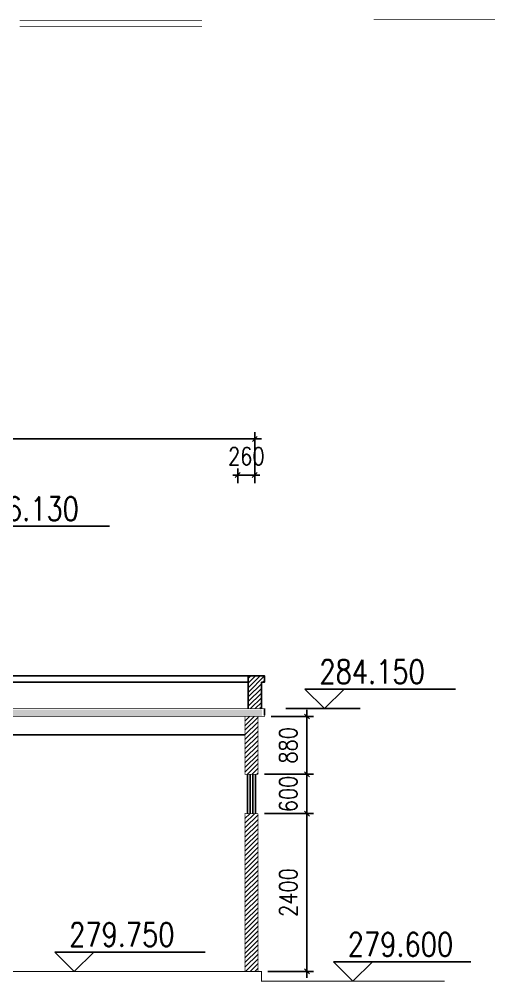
# Model space of a CAD drawing. Extents: x 249174 to 363784, y -3149 to 82603.
# Drawn here: x 326295 to 333442, y 26256 to 40903 of the extents above; entities that cross this region are included whole.
import ezdxf

# ---------------------------------------------------------------- set-up
doc = ezdxf.new("R2010")
doc.units = 0
doc.header["$LTSCALE"] = 1000
doc.header["$MEASUREMENT"] = 0
doc.linetypes.add('DOTE', pattern=[2.42, 2, -0.2, 0.02, -0.2])
doc.layers.get('0').update_dxf_attribs({"linetype": 'CONTINUOUS'})
doc.layers.get('DEFPOINTS').update_dxf_attribs({"color": 6, "linetype": 'CONTINUOUS'})
for name, color, linetype in [('111', 4, 'CONTINUOUS'), ('3', 84, 'CONTINUOUS'), ('DIM', 3, 'CONTINUOUS'), ('DOTE', 4, 'DOTE'), ('LAYER7', 8, 'CONTINUOUS'), ('LAYER8', 84, 'CONTINUOUS'), ('PUB_TEXT', 7, 'CONTINUOUS')]:
    doc.layers.add(name, color=color, linetype=linetype)
doc.styles.add('DIM_FONT', font='SIMPLEX', dxfattribs={"width": 0.8})
doc.dimstyles.new('DIMN', dxfattribs={"dimtxt": 300, "dimasz": 1, "dimexe": 250, "dimexo": 300, "dimgap": 150, "dimtad": 1, "dimdec": 0, "dimzin": 0, "dimtxsty": 'DIM_FONT', "dimblk": '_DIMX', "dimblk1": '_DIMX', "dimblk2": '_DIMX', "dimcen": 100, "dimdle": 250, "dimclrd": 3, "dimclre": 3, "dimclrt": 7, "dimazin": 3, "dimtfac": 1, "dimtdec": 0, "dimtix": 1, "dimtmove": 0, "dimatfit": 3, "dimtolj": 1, "dimtzin": 0})
doc.dimstyles.new('NORMAL', dxfattribs={"dimtxt": 200, "dimasz": 1, "dimexe": 250, "dimexo": 300, "dimgap": 150, "dimtad": 1, "dimdec": 0, "dimzin": 0, "dimtxsty": 'DIM_FONT', "dimblk": '_DIMX', "dimblk1": '_DIMX', "dimblk2": '_DIMX', "dimsah": 1, "dimcen": 100, "dimdle": 250, "dimclrd": 3, "dimclre": 3, "dimclrt": 7, "dimazin": 3, "dimtfac": 1, "dimtdec": 0, "dimtix": 1, "dimtmove": 0, "dimatfit": 3, "dimtolj": 1, "dimtzin": 0})

# ---------------------------------------------------------------- blocks, each defined once
blk = doc.blocks.new('_OBLIQUE')
at = {"color": 0, "linetype": 'BYBLOCK'}
blk.add_line((-0.5, -0.5), (0.5, 0.5), dxfattribs=at)
blk = doc.blocks.new('*D95')
at = {"color": 3, "linetype": 'BYBLOCK'}
for p, q in [((291036, -62368), (300436, -62368)), ((291136, -62940), (291136, -62268)), ((300336, -62940), (300336, -62268))]:
    blk.add_line(p, q, dxfattribs=at)
at = {"layer": 'DEFPOINTS', "color": 0, "linetype": 'BYBLOCK'}
for p in [(300336, -62368), (291136, -63040), (300336, -63040)]:
    blk.add_point(p, dxfattribs=at)
at = {"color": 3, "linetype": 'BYBLOCK', "xscale": 75, "yscale": 75, "zscale": 75, "rotation": 180}
blk.add_blockref('_OBLIQUE', (291136, -62368), dxfattribs=at)
at = {"color": 3, "linetype": 'BYBLOCK', "xscale": 75, "yscale": 75, "zscale": 75}
blk.add_blockref('_OBLIQUE', (300336, -62368), dxfattribs=at)
at = {"color": 7, "linetype": 'BYBLOCK', "insert": (295736, -62083), "char_height": 270, "attachment_point": 5, "style": 'DIM_FONT'}
blk.add_mtext('\\A1;9360', dxfattribs=at)
blk = doc.blocks.new('_DIMX')
blk.add_line((-150, 0), (150, 0))
at = {"const_width": 50}
blk.add_lwpolyline([(-70, -70), (70, 70)], dxfattribs=at)
blk = doc.blocks.new('*D94')
at = {"color": 3, "linetype": 'BYBLOCK'}
for p, q in [((293605, -80982), (293605, -80760)), ((293864, -80982), (293864, -80760)), ((293605, -80860), (293530, -80860)), ((293605, -80860), (293864, -80860)), ((293864, -80860), (293939, -80860))]:
    blk.add_line(p, q, dxfattribs=at)
at = {"layer": 'DEFPOINTS', "color": 0, "linetype": 'BYBLOCK'}
for p in [(293864, -80860), (293605, -81082), (293864, -81082)]:
    blk.add_point(p, dxfattribs=at)
at = {"color": 3, "linetype": 'BYBLOCK', "xscale": 75, "yscale": 75, "zscale": 75}
blk.add_blockref('_OBLIQUE', (293605, -80860), dxfattribs=at)
at = {"color": 3, "linetype": 'BYBLOCK', "xscale": 75, "yscale": 75, "zscale": 75, "rotation": 180}
blk.add_blockref('_OBLIQUE', (293864, -80860), dxfattribs=at)
at = {"color": 7, "linetype": 'BYBLOCK', "insert": (293735, -80575), "char_height": 270, "attachment_point": 5, "style": 'DIM_FONT'}
blk.add_mtext('\\A1;260', dxfattribs=at)
blk = doc.blocks.new('*D226')
at = {"color": 3, "linetype": 'BYBLOCK'}
for p, q in [((301130, -66492), (301130, -67571)), ((300586, -66592), (301230, -66592)), ((300486, -67471), (301230, -67471))]:
    blk.add_line(p, q, dxfattribs=at)
at = {"layer": 'DEFPOINTS', "color": 0, "linetype": 'BYBLOCK'}
for p in [(300486, -66592), (300386, -67471), (301130, -67471)]:
    blk.add_point(p, dxfattribs=at)
at = {"color": 3, "linetype": 'BYBLOCK', "xscale": 75, "yscale": 75, "zscale": 75}
for p, rotation in [((301130, -66592), 90), ((301130, -67471), 270)]:
    blk.add_blockref('_OBLIQUE', p, dxfattribs=dict(at, rotation=rotation))
at = {"color": 7, "linetype": 'BYBLOCK', "insert": (300845, -67032), "char_height": 270, "attachment_point": 5, "rotation": 90, "style": 'DIM_FONT'}
blk.add_mtext('\\A1;880', dxfattribs=at)
blk = doc.blocks.new('*D224')
at = {"color": 3, "linetype": 'BYBLOCK'}
for p, q in [((300486, -67471), (301230, -67471)), ((301130, -67471), (301130, -67396)), ((301130, -67471), (301130, -68071)), ((300486, -68071), (301230, -68071)), ((301130, -68071), (301130, -68146))]:
    blk.add_line(p, q, dxfattribs=at)
at = {"layer": 'DEFPOINTS', "color": 0, "linetype": 'BYBLOCK'}
for p in [(300386, -67471), (300386, -68071), (301130, -68071)]:
    blk.add_point(p, dxfattribs=at)
at = {"color": 3, "linetype": 'BYBLOCK', "xscale": 75, "yscale": 75, "zscale": 75}
for p, rotation in [((301130, -67471), 270), ((301130, -68071), 90)]:
    blk.add_blockref('_OBLIQUE', p, dxfattribs=dict(at, rotation=rotation))
at = {"color": 7, "linetype": 'BYBLOCK', "insert": (300845, -67771), "char_height": 270, "attachment_point": 5, "rotation": 90, "style": 'DIM_FONT'}
blk.add_mtext('\\A1;600', dxfattribs=at)
blk = doc.blocks.new('*D225')
at = {"color": 3, "linetype": 'BYBLOCK'}
for p, q in [((300486, -68071), (301230, -68071)), ((301130, -67971), (301130, -70571)), ((300536, -70471), (301230, -70471))]:
    blk.add_line(p, q, dxfattribs=at)
at = {"layer": 'DEFPOINTS', "color": 0, "linetype": 'BYBLOCK'}
for p in [(300386, -68071), (300436, -70471), (301130, -70471)]:
    blk.add_point(p, dxfattribs=at)
at = {"color": 3, "linetype": 'BYBLOCK', "xscale": 75, "yscale": 75, "zscale": 75}
for p, rotation in [((301130, -68071), 90), ((301130, -70471), 270)]:
    blk.add_blockref('_OBLIQUE', p, dxfattribs=dict(at, rotation=rotation))
at = {"color": 7, "linetype": 'BYBLOCK', "insert": (300845, -69271), "char_height": 270, "attachment_point": 5, "rotation": 90, "style": 'DIM_FONT'}
blk.add_mtext('\\A1;2400', dxfattribs=at)

msp = doc.modelspace()

# ---------------------------------------------------------------- hatches: boundary and pattern name
at = {"layer": 'LAYER7', "linetype": 'BYBLOCK'}
h = msp.add_hatch(dxfattribs=at)
h.set_pattern_fill('ANSI31', color=256, scale=400, style=0)
h.set_pattern_definition([(45, (89996.225, 25211.465), (-35.355339, 35.355339), [])])
h.paths.add_polyline_path([(329980.3, 30813.8), (330030.3, 30813.8), (330030.3, 30913.8), (329780.3, 30913.8), (329780.3, 30413.8), (329980.3, 30413.8)])
h = msp.add_hatch(dxfattribs=at)
h.set_pattern_fill('AN31C', color=256, scale=300, style=0)
h.set_pattern_definition([(45, (36016.38, 114827.36), (-42.426407, 42.426407), []), (50, (36016.38, 114827.36), (215.17805, -18.82564), [22.5, -247.5]), (355, (36016.38, 114827.36), (-41.6254, 225.65764), [18, -198]), (100.4514, (36034.31, 114825.8), (173.55281, 206.83186), [19.12206, -210.34263]), (46.1842, (36016.38, 114887.36), (320.17231, -49.6557), [33.75, -371.25]), (96.6356, (36043.06, 114883.22), (280.3988, 292.23536), [28.6831, -315.5139]), (351.1842, (36016.38, 114887.36), (280.3986, 292.23558), [27, -297]), (21, (36046.38, 114872.36), (179.07212, -120.78567), [22.5, -247.5]), (326, (36046.38, 114872.36), (72.9946, 217.54501), [18, -198]), (71.4514, (36061.3, 114862.3), (252.06679, 96.75915), [19.12206, -210.34263]), (37.5, (36016.38, 114827.36), (3.647957, 99.868156), [0, -195.6, 0, -201, 0, -198.75]), (7.5, (36016.38, 114827.36), (78.92086, 118.323514), [0, -114.6, 0, -191.1, 0, -75.75]), (327.5, (35949.48, 114827.36), (160.14673, -6.766462), [0, -75, 0, -234, 0, -310.5]), (317.5, (35919.48, 114827.36), (174.95585, 30.031495), [0, -97.5, 0, -155.4, 0, -220.5])])
h.paths.add_polyline_path([(323039.9, 30398.7), (320690.9, 30398.7), (320690.9, 30298.7), (323039.9, 30298.7), (329990.9, 30298.7), (329990.9, 30398.7)])
h = msp.add_hatch(dxfattribs=at)
h.set_pattern_fill('ANSI31', color=256, scale=400, style=0)
h.set_pattern_definition([(45, (29544.456, 96885.15), (-35.355339, 35.355339), [])])
h.paths.add_polyline_path([(329930.3, 30293.8), (329730.3, 30293.8), (329730.3, 29413.8), (329930.3, 29413.8)])
h.paths.add_polyline_path([(329930.3, 28813.8), (329730.3, 28813.8), (329730.3, 26413.8), (329930.3, 26413.8)])

# ---------------------------------------------------------------- linework, layer by layer
at = {"layer": '111', "linetype": 'BYBLOCK'}
for p, q in [((329770.3, 29413.8), (329770.3, 28813.8)), ((329810.3, 29413.8), (329810.3, 28813.8)), ((329850.3, 29413.8), (329850.3, 28813.8)), ((329890.3, 28813.8), (329890.3, 29413.8))]:
    msp.add_line(p, q, dxfattribs=at)
for points, const_width in [([(320730.3, 30913.8), (320930.3, 30913.8), (320930.3, 30413.8), (329780.3, 30413.8), (329780.3, 30913.8), (330030.3, 30913.8), (330030.3, 30813.8), (329980.3, 30813.8), (329980.3, 30413.8), (330030.3, 30413.8), (330030.3, 30293.4), (329930.3, 30293.8), (329930.3, 29413.8)], 10), ([(329930.3, 30293.8), (320730.3, 30293.8)], 10), ([(329930.3, 29413.8), (329730.3, 29413.8), (329730.3, 30293.8)], 10), ([(329730.3, 26413.8), (329730.3, 28813.8), (329930.3, 28813.8)], 10), ([(329930.3, 28813.8), (329930.3, 26413.8), (329930.3, 26413.8), (329930.3, 26413.8)], 10), ([(332768.9, 26263.8), (329980.3, 26263.8), (329980.3, 26413.8), (318930.3, 26413.8), (318930.3, 26413.8), (318932.7, 26263.8), (318932.7, 26263.8), (318932.7, 26263.8), (318932.7, 26263.8), (317996, 26263.8)], 15)]:
    msp.add_lwpolyline(points, dxfattribs=dict(at, const_width=const_width))
at = {"layer": '3'}
for p, q in [((327667.9, 33187.4), (325378.9, 33187.4)), ((332933.7, 30707.4), (330644.7, 30707.4)), ((330644.7, 30707.4), (330942.8, 30413.8)), ((330942.8, 30413.8), (331240.9, 30707.4)), ((330352.4, 30413.8), (331484.7, 30413.8)), ((329123.9, 26707.4), (326834.9, 26707.4)), ((326834.9, 26707.4), (327133, 26413.8)), ((327133, 26413.8), (327431.1, 26707.4)), ((331076.5, 26557.4), (331374.6, 26263.8)), ((333167.9, 26557.4), (331076.5, 26557.4)), ((331374.6, 26263.8), (331672.7, 26557.4))]:
    msp.add_line(p, q, dxfattribs=at)
at = {"layer": 'DIM', "linetype": 'BYBLOCK', "const_width": 10}
for points in [[(326300.3, 40888.9), (329075.6, 40888.9)], [(331687.8, 40898.4), (335027.9, 40898.4)], [(326300.3, 40788.9), (329075.6, 40788.9)]]:
    msp.add_lwpolyline(points, dxfattribs=at)
at = {"layer": 'DOTE', "linetype": 'BYBLOCK'}
for p, q in [((329780.3, 30913.8), (329780.3, 30413.8)), ((330030.3, 30813.8), (330030.3, 30913.8)), ((329980.3, 30813.8), (330030.3, 30813.8)), ((329980.3, 30413.8), (329980.3, 30813.8)), ((330030.3, 30313.8), (330030.3, 30413.8)), ((320830.3, 30013.8), (329730.3, 30013.8))]:
    msp.add_line(p, q, dxfattribs=at)
at = {"layer": 'DOTE', "linetype": 'BYBLOCK', "const_width": 10}
msp.add_lwpolyline([(323079.4, 30413.8), (330030.3, 30413.8)], dxfattribs=at)
at = {"layer": 'LAYER8', "linetype": 'BYBLOCK'}
for p, q in [((323512.2, 30913.8), (330030.3, 30913.8)), ((323512.2, 30813.8), (329780.3, 30813.8))]:
    msp.add_line(p, q, dxfattribs=at)

# ---------------------------------------------------------------- texts
at = {"layer": 'PUB_TEXT', "linetype": 'CONTINUOUS', "style": 'DIM_FONT', "width": 0.8}
for s, p in [('286.130', (325597.8, 33274.8)), ('284.150', (330863.6, 30794.8)), ('279.750', (327053.8, 26794.8)), ('279.600', (331295.4, 26644.8))]:
    msp.add_text(s, height=360, dxfattribs=at).set_placement(p)

# ---------------------------------------------------------------- dimensions: what is measured, and where the dimension line sits
at = {"layer": 'DIM', "linetype": 'BYBLOCK'}
for base, p1, p2, text, picture, middle, set_off in [((329880.4, 34516.8), (320680.8, 33845.2), (329880.4, 33845.2), '9360', '*D95', (325280.6, 34801.8), (29544.5, 96885.2)), ((329880.4, 33966.9), (329621.6, 33745.2), (329880.4, 33745.2), '260', '*D94', (329751, 34251.9), (36016.4, 114827.4))]:
    dim = msp.add_linear_dim(base=base, p1=p1, p2=p2, text=text, dimstyle='DIMN', override={"dimtxt": 270, "dimasz": 75, "dimexe": 100, "dimexo": 100, "dimblk1": 'OBLIQUE', "dimblk2": 'OBLIQUE', "dimsah": 1, "dimdle": 100}, dxfattribs=at)
    dim.commit()
    dim.dimension.update_dxf_attribs({"geometry": picture, "text_midpoint": middle, "insert": set_off})
for base, p1, p2, dimstyle, override, picture, middle in [((330674.9, 29413.8), (330030.3, 30293.4), (329930.3, 29413.8), 'NORMAL', {"dimtxt": 270, "dimasz": 75, "dimexe": 100, "dimexo": 100, "dimblk1": 'OBLIQUE', "dimblk2": 'OBLIQUE', "dimdle": 100}, '*D226', (330389.9, 29853.6)), ((330674.9, 28813.8), (329930.3, 29413.8), (329930.3, 28813.8), 'NORMAL', {"dimtxt": 270, "dimasz": 75, "dimexe": 100, "dimexo": 100, "dimblk1": 'OBLIQUE', "dimblk2": 'OBLIQUE', "dimdle": 100}, '*D224', (330389.9, 29113.8)), ((330674.9, 26413.8), (329930.3, 28813.8), (329980.3, 26413.8), 'DIMN', {"dimtxt": 270, "dimasz": 75, "dimexe": 100, "dimexo": 100, "dimblk1": 'OBLIQUE', "dimblk2": 'OBLIQUE', "dimsah": 1, "dimdle": 100}, '*D225', (330389.9, 27613.8))]:
    dim = msp.add_linear_dim(base=base, p1=p1, p2=p2, angle=270, dimstyle=dimstyle, override=override, dxfattribs=at)
    dim.commit()
    dim.dimension.update_dxf_attribs({"geometry": picture, "text_midpoint": middle, "insert": (29544.5, 96885.2)})

doc.saveas('drawing.dxf')
